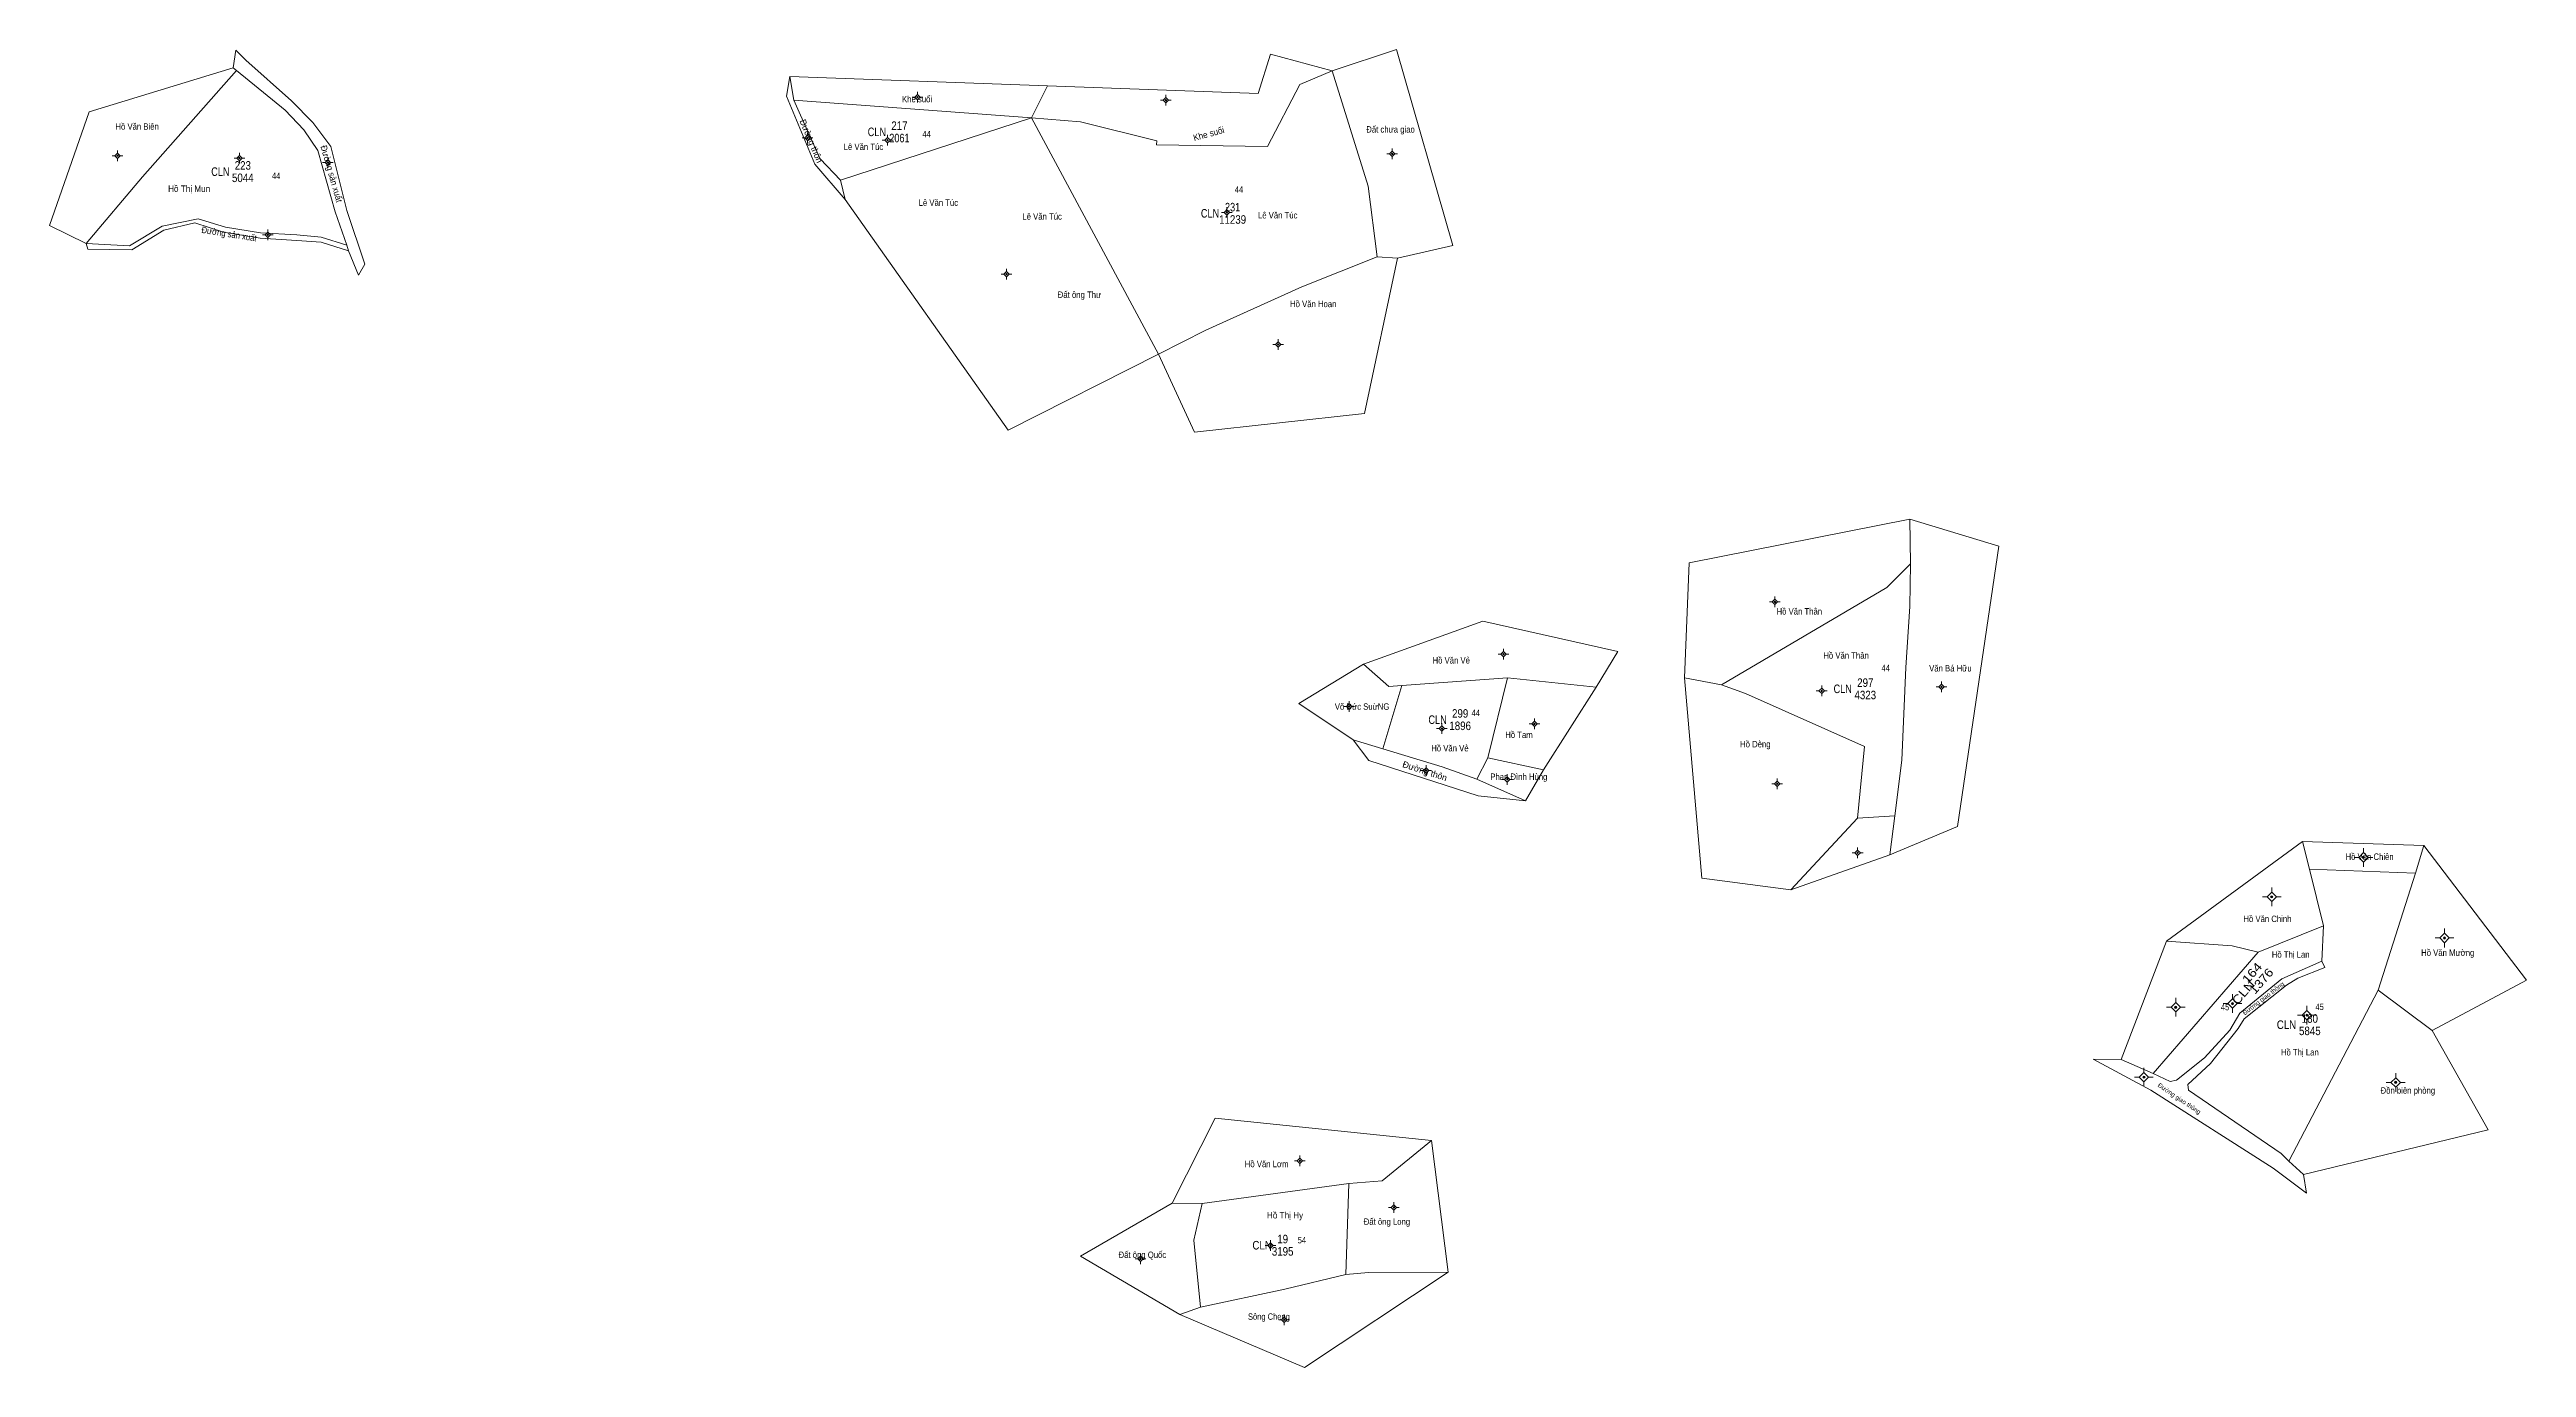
# Model space of a CAD drawing. Header units: metres. Extents: x 532111 to 534111, y 1847471 to 1850320.
# Drawn here: x 532111 to 533269, y 1848828 to 1849444 of the extents above; entities that cross this region are included whole.
import ezdxf
from ezdxf.enums import TextEntityAlignment as Align

# ---------------------------------------------------------------- set-up
doc = ezdxf.new("R2010")
doc.units = ezdxf.units.M
doc.header["$LTSCALE"] = 1.2
for name, color, linetype, lineweight in [('10', 7, 'Continuous', 13), ('11', 7, 'Continuous', 13), ('2', 7, 'Continuous', 13)]:
    doc.layers.add(name, color=color, linetype=linetype, lineweight=lineweight)
for name, color, linetype in [('22', 7, 'Continuous'), ('3', 7, 'Continuous'), ('4', 7, 'Continuous'), ('5', 7, 'Continuous'), ('7', 7, 'Continuous'), ('8', 7, 'Continuous')]:
    doc.layers.add(name, color=color, linetype=linetype)

msp = doc.modelspace()

# ---------------------------------------------------------------- hatches: boundary and pattern name
at = {"layer": '11'}
for points in [[(532517.25, 1849422.08, 1), (532516.649, 1849422.08, 1)], [(532633.4, 1849420.62, 1), (532632.799, 1849420.62, 1)], [(532465.75, 1849403.04, 1), (532465.149, 1849403.04, 1)], [(532143.17, 1849394.71, 1), (532142.569, 1849394.71, 1)], [(532200.15, 1849393.58, 1), (532199.549, 1849393.58, 1)], [(532241.57, 1849391.48, 1), (532240.97, 1849391.48, 1)], [(532503.29, 1849401.96, 1), (532502.689, 1849401.96, 1)], [(532739.27, 1849395.53, 1), (532738.669, 1849395.53, 1)], [(532661.9, 1849368.18, 1), (532661.299, 1849368.18, 1)], [(532213.42, 1849357.67, 1), (532212.819, 1849357.67, 1)], [(532558.92, 1849339.32, 1), (532558.319, 1849339.32, 1)], [(532685.93, 1849306.4, 1), (532685.329, 1849306.4, 1)], [(532918.19, 1849186.03, 1), (532917.59, 1849186.03, 1)], [(532791.34, 1849161.56, 1), (532790.74, 1849161.56, 1)], [(532719.16, 1849137.14, 1), (532718.559, 1849137.14, 1)], [(532940.06, 1849144.39, 1), (532939.459, 1849144.39, 1)], [(532996.1, 1849146.28, 1), (532995.5, 1849146.28, 1)], [(532762.47, 1849126.74, 1), (532761.87, 1849126.74, 1)], [(532805.74, 1849128.95, 1), (532805.139, 1849128.95, 1)], [(532755.04, 1849107.19, 1), (532754.439, 1849107.19, 1)], [(532793.06, 1849103.03, 1), (532792.459, 1849103.03, 1)], [(532919.3, 1849100.93, 1), (532918.699, 1849100.93, 1)], [(532956.89, 1849068.7, 1), (532956.289, 1849068.7, 1)], [(533193.624, 1849066.55, 1), (533192.574, 1849066.55, 1)], [(533150.744, 1849048.1, 1), (533149.694, 1849048.1, 1)], [(533231.544, 1849028.83, 1), (533230.494, 1849028.83, 1)], [(533132.414, 1848998.14, 1), (533131.364, 1848998.14, 1)], [(533105.864, 1848996.42, 1), (533104.814, 1848996.42, 1)], [(533167.164, 1848992.75, 1), (533166.114, 1848992.75, 1)], [(533090.974, 1848963.73, 1), (533089.924, 1848963.73, 1)], [(533208.704, 1848961.29, 1), (533207.654, 1848961.29, 1)], [(532696.1, 1848924.6, 1), (532695.5, 1848924.6, 1)], [(532740.06, 1848902.83, 1), (532739.459, 1848902.83, 1)], [(532682.34, 1848885.04, 1), (532681.74, 1848885.04, 1)], [(532621.47, 1848878.74, 1), (532620.87, 1848878.74, 1)], [(532688.77, 1848850.29, 1), (532688.169, 1848850.29, 1)]]:
    msp.add_hatch(color=256, dxfattribs=at).paths.add_polyline_path(points)

# ---------------------------------------------------------------- linework, layer by layer
at = {"layer": '10'}
for p, q in [((532198.17, 1849444.12), (532196.93, 1849435.75)), ((532198.45, 1849434.61), (532196.93, 1849435.75)), ((532457.21, 1849431.82), (532455.74, 1849422.5)), ((532459.12, 1849420.73), (532457.21, 1849431.82)), ((532457.21, 1849431.82), (532577.66, 1849427.44)), ((532570.25, 1849412.35), (532577.66, 1849427.44)), ((532459.12, 1849420.73), (532570.25, 1849412.35)), ((532459.12, 1849420.73), (532466.2, 1849404.96)), ((532570.25, 1849412.35), (532481.01, 1849383.19)), ((532570.25, 1849412.35), (532629.57, 1849301.9)), ((532680.67, 1849399.07), (532628.76, 1849399.83)), ((532481.01, 1849383.19), (532483.11, 1849374.27)), ((532559.3, 1849266.29), (532483.11, 1849374.27)), ((532128.12, 1849353.68), (532129.01, 1849351)), ((532250.07, 1849352.8), (532250.88, 1849350.23)), ((532250.88, 1849350.23), (532255.61, 1849338.84)), ((532731.97, 1849347.36), (532741.37, 1849346.71)), ((532255.61, 1849338.84), (532258.45, 1849343.9)), ((532629.57, 1849301.9), (532559.3, 1849266.29)), ((532981.31, 1849203.87), (532980.96, 1849224.77)), ((532792.85, 1849150.44), (532743.47, 1849146.93)), ((532792.85, 1849150.44), (532834.3, 1849146.08)), ((532875.58, 1849150.47), (532892.84, 1849147.3)), ((532734.52, 1849117.36), (532743.47, 1849146.93)), ((532720.75, 1849121.45), (532734.52, 1849117.36)), ((532720.75, 1849121.45), (532728, 1849111.91)), ((532809.62, 1849107.46), (532783.64, 1849113.13)), ((532728, 1849111.91), (532779.14, 1849095.26)), ((532778.46, 1849103.04), (532801.19, 1849092.93)), ((532779.14, 1849095.26), (532801.19, 1849092.93)), ((532925.35, 1849051.4), (532956.59, 1849084.91)), ((532956.59, 1849084.91), (532973.93, 1849086)), ((532973.93, 1849086), (532971.6, 1849067.8)), ((532925.35, 1849051.4), (532971.6, 1849067.8)), ((533101.01, 1849027.32), (533164.67, 1849074)), ((533167.84, 1849061.08), (533164.67, 1849074)), ((533164.67, 1849074), (533221.42, 1849072.08)), ((533143.88, 1849022.21), (533094.71, 1848965.52)), ((533199.93, 1849004.36), (533225.2, 1848985.59)), ((533094.71, 1848965.52), (533079.81, 1848971.99)), ((532757.27, 1848934.15), (532765.1, 1848872.61)), ((533158.16, 1848924.43), (533165.14, 1848918.23)), ((533165.14, 1848918.23), (533166.45, 1848909.44)), ((532650.04, 1848904.68), (532635.99, 1848904.75)), ((532649.31, 1848856.13), (532639.69, 1848852.73))]:
    msp.add_line(p, q, dxfattribs=at)
for points in [[(532242.61, 1849399.05), (532234.24, 1849410.16), (532224.19, 1849420.36), (532202.87, 1849439.34), (532198.17, 1849444.12)], [(532577.66, 1849427.44), (532676.29, 1849423.85), (532681.96, 1849442.18), (532710.91, 1849434.47)], [(532710.91, 1849434.47), (532741, 1849444.36), (532767.24, 1849352.64), (532741.37, 1849346.71)], [(532196.93, 1849435.75), (532129.65, 1849415.16), (532111.06, 1849362.01), (532128.12, 1849353.68)], [(532198.45, 1849434.61), (532154.51, 1849384.8), (532128.12, 1849353.68)], [(532198.45, 1849434.61), (532221.28, 1849415.94), (532230.03, 1849406.88), (532236.45, 1849397.1), (532244.64, 1849368.47), (532250.07, 1849352.8)], [(532710.91, 1849434.47), (532695.73, 1849427.96), (532680.67, 1849399.07)], [(532731.97, 1849347.36), (532727.63, 1849380.53), (532710.91, 1849434.47)], [(532483.11, 1849374.27), (532468.96, 1849390.76), (532455.74, 1849422.5)], [(532481.01, 1849383.19), (532471.49, 1849393.17), (532466.2, 1849404.96)], [(532570.25, 1849412.35), (532593.23, 1849410.62), (532628.84, 1849401.64), (532628.76, 1849399.83)], [(532258.45, 1849343.9), (532250.07, 1849369.1), (532242.61, 1849399.05)], [(532250.07, 1849352.8), (532238.02, 1849356.57), (532226.74, 1849357.65), (532209.74, 1849358.6), (532193.31, 1849361.24), (532180.5, 1849365.12), (532163.75, 1849361.68), (532148.43, 1849352.56), (532128.12, 1849353.68)], [(532250.88, 1849350.23), (532238.12, 1849354.32), (532226.75, 1849355.12), (532209.54, 1849356.16), (532192.4, 1849358.87), (532179.08, 1849363.32), (532164.53, 1849359.92), (532149.57, 1849350.67), (532129.01, 1849351)], [(532629.57, 1849301.9), (532651.74, 1849313.14), (532696.66, 1849333.41), (532731.97, 1849347.36)], [(532741.37, 1849346.71), (532725.96, 1849274.19), (532646.51, 1849265.45), (532629.57, 1849301.9)], [(532980.96, 1849224.77), (532877.77, 1849204.37), (532875.58, 1849150.47)], [(532980.96, 1849224.77), (533022.53, 1849212.02), (533003.21, 1849080.91), (532971.6, 1849067.8)], [(532892.84, 1849147.3), (532970.23, 1849192.77), (532981.31, 1849203.87)], [(532981.31, 1849203.87), (532980.96, 1849183.82), (532979.16, 1849155.38), (532977.26, 1849112), (532973.93, 1849086)], [(532725.58, 1849156.93), (532781.35, 1849177.04), (532844.43, 1849162.83), (532834.3, 1849146.08)], [(532725.58, 1849156.93), (532695.3, 1849138.43), (532720.75, 1849121.45)], [(532743.47, 1849146.93), (532737.43, 1849146.42), (532725.58, 1849156.93)], [(532792.85, 1849150.44), (532783.64, 1849113.13), (532778.46, 1849103.04)], [(532875.58, 1849150.47), (532883.78, 1849056.87), (532925.35, 1849051.4)], [(532834.3, 1849146.08), (532809.62, 1849107.46), (532801.19, 1849092.93)], [(532956.59, 1849084.91), (532959.73, 1849118.44), (532904.14, 1849143.2), (532892.84, 1849147.3)], [(532734.52, 1849117.36), (532762.24, 1849108.91), (532778.46, 1849103.04)], [(533167.84, 1849061.08), (533217.39, 1849059.1), (533221.42, 1849072.08)], [(533221.42, 1849072.08), (533269.34, 1849009.07), (533225.2, 1848985.59)], [(533217.39, 1849059.1), (533199.93, 1849004.36), (533158.16, 1848924.43)], [(533173.66, 1849018.02), (533174.5, 1849034.55), (533167.84, 1849061.08)], [(533174.5, 1849034.55), (533143.88, 1849022.21), (533131.76, 1849025.13)], [(533066.66, 1848972.16), (533079.81, 1848971.99), (533101.01, 1849027.32), (533131.76, 1849025.13)], [(533094.71, 1848965.52), (533102.73, 1848961.73), (533105.75, 1848962.34), (533118.75, 1848972.78), (533130.57, 1848985.73), (533135.35, 1848993.72), (533154.93, 1849009.66), (533173.66, 1849018.02)], [(533158.16, 1848924.43), (533154.58, 1848928), (533111.24, 1848957.63), (533111.03, 1848960.24), (533121.52, 1848970.18), (533134.6, 1848986.44), (533137.26, 1848991.04), (533157.08, 1849006.71), (533162.48, 1849010.11), (533175.06, 1849015.08), (533173.66, 1849018.02)], [(533225.2, 1848985.59), (533251.46, 1848939.18), (533165.14, 1848918.23)], [(533166.45, 1848909.44), (533150.85, 1848921.18), (533093.68, 1848957.7), (533066.66, 1848972.16)], [(532635.99, 1848904.75), (532656.08, 1848944.53), (532757.27, 1848934.15)], [(532718.62, 1848913.96), (532734.18, 1848915.27), (532757.27, 1848934.15)], [(532635.99, 1848904.75), (532593.18, 1848880), (532639.69, 1848852.73)], [(532649.31, 1848856.13), (532646.14, 1848887.45), (532650.04, 1848904.68)], [(532650.04, 1848904.68), (532718.62, 1848913.96), (532717.28, 1848871.52)], [(532765.1, 1848872.61), (532697.93, 1848827.97), (532639.69, 1848852.73)], [(532717.28, 1848871.52), (532688.68, 1848864.66), (532649.31, 1848856.13)], [(532717.28, 1848871.52), (532727.92, 1848872.34), (532765.1, 1848872.61)]]:
    msp.add_lwpolyline(points, dxfattribs=at)
at = {"layer": '11'}
for p, q in [((532515.7, 1849422.08), (532514.45, 1849422.08)), ((532516.95, 1849424.58), (532516.95, 1849423.33)), ((532516.95, 1849420.83), (532516.95, 1849419.58)), ((532519.45, 1849422.08), (532518.2, 1849422.08)), ((532631.85, 1849420.62), (532630.6, 1849420.62)), ((532633.1, 1849423.12), (532633.1, 1849421.87)), ((532633.1, 1849419.37), (532633.1, 1849418.12)), ((532635.6, 1849420.62), (532634.35, 1849420.62)), ((532464.2, 1849403.04), (532462.95, 1849403.04)), ((532465.45, 1849405.54), (532465.45, 1849404.29)), ((532467.95, 1849403.04), (532466.7, 1849403.04)), ((532502.99, 1849404.46), (532502.99, 1849403.21)), ((532141.62, 1849394.71), (532140.37, 1849394.71)), ((532142.87, 1849397.21), (532142.87, 1849395.96)), ((532142.87, 1849393.46), (532142.87, 1849392.21)), ((532145.37, 1849394.71), (532144.12, 1849394.71)), ((532198.6, 1849393.58), (532197.35, 1849393.58)), ((532199.85, 1849396.08), (532199.85, 1849394.83)), ((532199.85, 1849392.33), (532199.85, 1849391.08)), ((532202.35, 1849393.58), (532201.1, 1849393.58)), ((532240.02, 1849391.48), (532238.77, 1849391.48)), ((532241.27, 1849393.98), (532241.27, 1849392.73)), ((532243.77, 1849391.48), (532242.52, 1849391.48)), ((532465.45, 1849401.79), (532465.45, 1849400.54)), ((532501.74, 1849401.96), (532500.49, 1849401.96)), ((532502.99, 1849400.71), (532502.99, 1849399.46)), ((532505.49, 1849401.96), (532504.24, 1849401.96)), ((532737.72, 1849395.53), (532736.47, 1849395.53)), ((532738.97, 1849398.03), (532738.97, 1849396.78)), ((532738.97, 1849394.28), (532738.97, 1849393.03)), ((532741.47, 1849395.53), (532740.22, 1849395.53)), ((532241.27, 1849390.23), (532241.27, 1849388.98)), ((532660.35, 1849368.18), (532659.1, 1849368.18)), ((532661.6, 1849370.68), (532661.6, 1849369.43)), ((532664.1, 1849368.18), (532662.85, 1849368.18)), ((532211.87, 1849357.67), (532210.62, 1849357.67)), ((532213.12, 1849360.17), (532213.12, 1849358.92)), ((532213.12, 1849356.42), (532213.12, 1849355.17)), ((532215.62, 1849357.67), (532214.37, 1849357.67)), ((532661.6, 1849366.93), (532661.6, 1849365.68)), ((532557.37, 1849339.32), (532556.12, 1849339.32)), ((532558.62, 1849341.82), (532558.62, 1849340.57)), ((532558.62, 1849338.07), (532558.62, 1849336.82)), ((532561.12, 1849339.32), (532559.87, 1849339.32)), ((532684.38, 1849306.4), (532683.13, 1849306.4)), ((532685.63, 1849308.9), (532685.63, 1849307.65)), ((532685.63, 1849305.15), (532685.63, 1849303.9)), ((532688.13, 1849306.4), (532686.88, 1849306.4)), ((532916.64, 1849186.03), (532915.39, 1849186.03)), ((532917.89, 1849188.53), (532917.89, 1849187.28)), ((532917.89, 1849184.78), (532917.89, 1849183.53)), ((532920.39, 1849186.03), (532919.14, 1849186.03)), ((532789.79, 1849161.56), (532788.54, 1849161.56)), ((532791.04, 1849164.06), (532791.04, 1849162.81)), ((532791.04, 1849160.31), (532791.04, 1849159.06)), ((532793.54, 1849161.56), (532792.29, 1849161.56)), ((532995.8, 1849148.78), (532995.8, 1849147.53)), ((532717.61, 1849137.14), (532716.36, 1849137.14)), ((532718.86, 1849139.64), (532718.86, 1849138.39)), ((532721.36, 1849137.14), (532720.11, 1849137.14)), ((532938.51, 1849144.39), (532937.26, 1849144.39)), ((532939.76, 1849146.89), (532939.76, 1849145.64)), ((532939.76, 1849143.14), (532939.76, 1849141.89)), ((532942.26, 1849144.39), (532941.01, 1849144.39)), ((532994.55, 1849146.28), (532993.3, 1849146.28)), ((532995.8, 1849145.03), (532995.8, 1849143.78)), ((532998.3, 1849146.28), (532997.05, 1849146.28)), ((532718.86, 1849135.89), (532718.86, 1849134.64)), ((532760.92, 1849126.74), (532759.67, 1849126.74)), ((532762.17, 1849129.24), (532762.17, 1849127.99)), ((532762.17, 1849125.49), (532762.17, 1849124.24)), ((532764.67, 1849126.74), (532763.42, 1849126.74)), ((532804.19, 1849128.95), (532802.94, 1849128.95)), ((532805.44, 1849131.45), (532805.44, 1849130.2)), ((532805.44, 1849127.7), (532805.44, 1849126.45)), ((532807.94, 1849128.95), (532806.69, 1849128.95)), ((532753.49, 1849107.19), (532752.24, 1849107.19)), ((532754.74, 1849109.69), (532754.74, 1849108.44)), ((532754.74, 1849105.94), (532754.74, 1849104.69)), ((532757.24, 1849107.19), (532755.99, 1849107.19)), ((532791.51, 1849103.03), (532790.26, 1849103.03)), ((532792.76, 1849105.53), (532792.76, 1849104.28)), ((532792.76, 1849101.78), (532792.76, 1849100.53)), ((532795.26, 1849103.03), (532794.01, 1849103.03)), ((532919, 1849103.43), (532919, 1849102.18)), ((532917.75, 1849100.93), (532916.5, 1849100.93)), ((532919, 1849099.68), (532919, 1849098.43)), ((532921.5, 1849100.93), (532920.25, 1849100.93)), ((532955.34, 1849068.7), (532954.09, 1849068.7)), ((532956.59, 1849071.2), (532956.59, 1849069.95)), ((532956.59, 1849067.45), (532956.59, 1849066.2)), ((532959.09, 1849068.7), (532957.84, 1849068.7)), ((533193.1, 1849070.92), (533193.1, 1849068.74)), ((533190.91, 1849066.55), (533188.72, 1849066.55)), ((533193.1, 1849064.36), (533193.1, 1849062.18)), ((533197.48, 1849066.55), (533195.29, 1849066.55)), ((533148.03, 1849048.1), (533145.84, 1849048.1)), ((533150.22, 1849052.48), (533150.22, 1849050.29)), ((533150.22, 1849045.91), (533150.22, 1849043.72)), ((533154.6, 1849048.1), (533152.41, 1849048.1)), ((533231.02, 1849033.2), (533231.02, 1849031.02)), ((533228.83, 1849028.83), (533226.64, 1849028.83)), ((533231.02, 1849026.64), (533231.02, 1849024.46)), ((533235.4, 1849028.83), (533233.21, 1849028.83)), ((533105.34, 1849000.8), (533105.34, 1848998.61)), ((533129.7, 1848998.14), (533127.52, 1848998.14)), ((533131.89, 1849002.52), (533131.89, 1849000.33)), ((533136.26, 1848998.14), (533134.08, 1848998.14)), ((533166.64, 1848997.12), (533166.64, 1848994.94)), ((533103.15, 1848996.42), (533100.96, 1848996.42)), ((533105.34, 1848994.23), (533105.34, 1848992.04)), ((533109.72, 1848996.42), (533107.53, 1848996.42)), ((533131.89, 1848995.95), (533131.89, 1848993.76)), ((533164.45, 1848992.75), (533162.26, 1848992.75)), ((533166.64, 1848990.56), (533166.64, 1848988.38)), ((533171.02, 1848992.75), (533168.83, 1848992.75)), ((533088.26, 1848963.73), (533086.07, 1848963.73)), ((533090.45, 1848968.1), (533090.45, 1848965.92)), ((533094.82, 1848963.73), (533092.64, 1848963.73)), ((533208.18, 1848965.66), (533208.18, 1848963.48)), ((533090.45, 1848961.54), (533090.45, 1848959.36)), ((533205.99, 1848961.29), (533203.81, 1848961.29)), ((533208.18, 1848959.1), (533208.18, 1848956.92)), ((533212.56, 1848961.29), (533210.37, 1848961.29)), ((532694.55, 1848924.6), (532693.3, 1848924.6)), ((532695.8, 1848927.1), (532695.8, 1848925.85)), ((532695.8, 1848923.35), (532695.8, 1848922.1)), ((532698.3, 1848924.6), (532697.05, 1848924.6)), ((532739.76, 1848905.33), (532739.76, 1848904.08)), ((532738.51, 1848902.83), (532737.26, 1848902.83)), ((532739.76, 1848901.58), (532739.76, 1848900.33)), ((532742.26, 1848902.83), (532741.01, 1848902.83)), ((532680.79, 1848885.04), (532679.54, 1848885.04)), ((532682.04, 1848887.54), (532682.04, 1848886.29)), ((532682.04, 1848883.79), (532682.04, 1848882.54)), ((532684.54, 1848885.04), (532683.29, 1848885.04)), ((532619.92, 1848878.74), (532618.67, 1848878.74)), ((532621.17, 1848881.24), (532621.17, 1848879.99)), ((532621.17, 1848877.49), (532621.17, 1848876.24)), ((532623.67, 1848878.74), (532622.42, 1848878.74)), ((532687.22, 1848850.29), (532685.97, 1848850.29)), ((532688.47, 1848852.79), (532688.47, 1848851.54)), ((532688.47, 1848849.04), (532688.47, 1848847.79)), ((532690.97, 1848850.29), (532689.72, 1848850.29))]:
    msp.add_line(p, q, dxfattribs=at)
for points in [[(532516.95, 1849423.33), (532515.7, 1849422.08), (532516.95, 1849420.83), (532518.2, 1849422.08)], [(532633.1, 1849421.87), (532631.85, 1849420.62), (532633.1, 1849419.37), (532634.35, 1849420.62)], [(532465.45, 1849404.29), (532464.2, 1849403.04), (532465.45, 1849401.79), (532466.7, 1849403.04)], [(532502.99, 1849403.21), (532501.74, 1849401.96), (532502.99, 1849400.71), (532504.24, 1849401.96)], [(532142.87, 1849395.96), (532141.62, 1849394.71), (532142.87, 1849393.46), (532144.12, 1849394.71)], [(532199.85, 1849394.83), (532198.6, 1849393.58), (532199.85, 1849392.33), (532201.1, 1849393.58)], [(532241.27, 1849392.73), (532240.02, 1849391.48), (532241.27, 1849390.23), (532242.52, 1849391.48)], [(532738.97, 1849396.78), (532737.72, 1849395.53), (532738.97, 1849394.28), (532740.22, 1849395.53)], [(532661.6, 1849369.43), (532660.35, 1849368.18), (532661.6, 1849366.93), (532662.85, 1849368.18)], [(532213.12, 1849358.92), (532211.87, 1849357.67), (532213.12, 1849356.42), (532214.37, 1849357.67)], [(532558.62, 1849340.57), (532557.37, 1849339.32), (532558.62, 1849338.07), (532559.87, 1849339.32)], [(532685.63, 1849307.65), (532684.38, 1849306.4), (532685.63, 1849305.15), (532686.88, 1849306.4)], [(532917.89, 1849187.28), (532916.64, 1849186.03), (532917.89, 1849184.78), (532919.14, 1849186.03)], [(532791.04, 1849162.81), (532789.79, 1849161.56), (532791.04, 1849160.31), (532792.29, 1849161.56)], [(532718.86, 1849138.39), (532717.61, 1849137.14), (532718.86, 1849135.89), (532720.11, 1849137.14)], [(532939.76, 1849145.64), (532938.51, 1849144.39), (532939.76, 1849143.14), (532941.01, 1849144.39)], [(532995.8, 1849147.53), (532994.55, 1849146.28), (532995.8, 1849145.03), (532997.05, 1849146.28)], [(532762.17, 1849127.99), (532760.92, 1849126.74), (532762.17, 1849125.49), (532763.42, 1849126.74)], [(532805.44, 1849130.2), (532804.19, 1849128.95), (532805.44, 1849127.7), (532806.69, 1849128.95)], [(532754.74, 1849108.44), (532753.49, 1849107.19), (532754.74, 1849105.94), (532755.99, 1849107.19)], [(532792.76, 1849104.28), (532791.51, 1849103.03), (532792.76, 1849101.78), (532794.01, 1849103.03)], [(532919, 1849102.18), (532917.75, 1849100.93), (532919, 1849099.68), (532920.25, 1849100.93)], [(532956.59, 1849069.95), (532955.34, 1849068.7), (532956.59, 1849067.45), (532957.84, 1849068.7)], [(533193.1, 1849068.74), (533190.91, 1849066.55), (533193.1, 1849064.36), (533195.29, 1849066.55)], [(533150.22, 1849050.29), (533148.03, 1849048.1), (533150.22, 1849045.91), (533152.41, 1849048.1)], [(533231.02, 1849031.02), (533228.83, 1849028.83), (533231.02, 1849026.64), (533233.21, 1849028.83)], [(533105.34, 1848998.61), (533103.15, 1848996.42), (533105.34, 1848994.23), (533107.53, 1848996.42)], [(533131.89, 1849000.33), (533129.7, 1848998.14), (533131.89, 1848995.95), (533134.08, 1848998.14)], [(533166.64, 1848994.94), (533164.45, 1848992.75), (533166.64, 1848990.56), (533168.83, 1848992.75)], [(533090.45, 1848965.92), (533088.26, 1848963.73), (533090.45, 1848961.54), (533092.64, 1848963.73)], [(533208.18, 1848963.48), (533205.99, 1848961.29), (533208.18, 1848959.1), (533210.37, 1848961.29)], [(532695.8, 1848925.85), (532694.55, 1848924.6), (532695.8, 1848923.35), (532697.05, 1848924.6)], [(532739.76, 1848904.08), (532738.51, 1848902.83), (532739.76, 1848901.58), (532741.01, 1848902.83)], [(532682.04, 1848886.29), (532680.79, 1848885.04), (532682.04, 1848883.79), (532683.29, 1848885.04)], [(532621.17, 1848879.99), (532619.92, 1848878.74), (532621.17, 1848877.49), (532622.42, 1848878.74)], [(532688.47, 1848851.54), (532687.22, 1848850.29), (532688.47, 1848849.04), (532689.72, 1848850.29)]]:
    msp.add_lwpolyline(points, close=True, dxfattribs=at)
for centre, radius in [((532516.949, 1849422.08), 0.3), ((532633.1, 1849420.62), 0.3), ((532465.449, 1849403.04), 0.3), ((532142.87, 1849394.71), 0.3), ((532199.85, 1849393.58), 0.3), ((532241.27, 1849391.48), 0.3), ((532502.99, 1849401.96), 0.3), ((532738.97, 1849395.53), 0.3), ((532661.6, 1849368.18), 0.3), ((532213.12, 1849357.67), 0.3), ((532558.62, 1849339.32), 0.3), ((532685.63, 1849306.4), 0.3), ((532917.89, 1849186.03), 0.3), ((532791.04, 1849161.56), 0.3), ((532718.86, 1849137.14), 0.3), ((532939.76, 1849144.39), 0.3), ((532995.8, 1849146.28), 0.3), ((532762.17, 1849126.74), 0.3), ((532805.439, 1849128.95), 0.3), ((532754.74, 1849107.19), 0.3), ((532792.76, 1849103.03), 0.3), ((532919, 1849100.93), 0.3), ((532956.59, 1849068.7), 0.3), ((533193.099, 1849066.55), 0.525), ((533150.219, 1849048.1), 0.525), ((533231.019, 1849028.83), 0.525), ((533131.889, 1848998.14), 0.525), ((533105.339, 1848996.42), 0.525), ((533166.639, 1848992.75), 0.525), ((533090.449, 1848963.73), 0.525), ((533208.179, 1848961.29), 0.525), ((532695.8, 1848924.6), 0.3), ((532739.76, 1848902.83), 0.3), ((532682.04, 1848885.04), 0.3), ((532621.17, 1848878.74), 0.3), ((532688.47, 1848850.29), 0.3)]:
    msp.add_circle(centre, radius, dxfattribs=at)

# ---------------------------------------------------------------- texts
at = {"layer": '2'}
for s, width, p in [('Hồ Văn Biên', 0.9, (532152.03, 1849406.87)), ('Đất chưa giao', 0.9, (532738.15, 1849405.52)), ('Lê Văn Túc', 0.9, (532491.68, 1849397.37)), ('Hồ Thị Mun', 0.95, (532176.355, 1849377.78)), ('Lê Văn Túc', 0.9, (532526.7, 1849371.25)), ('Lê Văn Túc', 0.9, (532575.23, 1849364.79)), ('Lê Văn Túc', 0.9, (532685.39, 1849365.36)), ('Đất ông Thư', 0.9, (532592.695, 1849328.21)), ('Hồ Văn Hoan', 0.9, (532701.995, 1849323.88)), ('Hồ Văn Thân', 0.9, (532929.31, 1849180.1)), ('Hồ Văn Vẻ', 0.9, (532766.54, 1849157.2)), ('Hồ Văn Thân', 0.9, (532951.17, 1849159.49)), ('Văn Bá Hữu', 0.9, (532999.96, 1849153.48)), ('Võ Đức SuừNG', 0.9, (532724.855, 1849135.57)), ('Hồ Tam', 0.9, (532798.215, 1849122.37)), ('Hồ Văn Vẻ', 0.9, (532765.92, 1849116.1)), ('Hồ Dèng', 0.9, (532908.73, 1849117.99)), ('Phan Đình Hùng', 0.9, (532798.14, 1849102.78)), ('Hồ Văn Chiên', 0.9, (533195.99, 1849065.37)), ('Hồ Văn Chinh', 0.9, (533148.22, 1849036.28)), ('Hồ Thị Lan', 0.9, (533159.09, 1849019.61)), ('Hồ Văn Mường', 0.9, (533232.53, 1849020.48)), ('Hồ Thị Lan', 0.9, (533163.36, 1848973.89)), ('Đồn biên phòng', 0.9, (533213.88, 1848956.03)), ('Hồ Văn Lơm', 0.9, (532680.215, 1848921.63)), ('Hồ Thị Hy', 0.95, (532688.825, 1848897.67)), ('Đất ông Long', 0.9, (532736.46, 1848894.68)), ('Đất ông Quốc', 0.9, (532622.105, 1848879.17)), ('Sông Cheng', 0.85, (532681.28, 1848850.27))]:
    msp.add_text(s, height=3, dxfattribs=dict(at, width=width)).set_placement(p, align=Align.CENTER)
at = {"layer": '22', "width": 0.9}
msp.add_text('Khe suối', height=3, dxfattribs=at).set_placement((532516.75, 1849419.68), align=Align.CENTER)
at = {"layer": '22', "width": 0.95}
msp.add_text('Khe suối', height=3, rotation=15.258, dxfattribs=at).set_placement((532653.52, 1849403.505), align=Align.CENTER)
at = {"layer": '3'}
for s, width, p in [('CLN ', 0.8, (532503.42, 1849403.86)), ('CLN ', 0.8, (532196.42, 1849385.26)), ('CLN ', 0.8, (532659.22, 1849365.76)), ('CLN ', 0.8, (532955.08, 1849143.37)), ('CLN ', 0.8, (532765.62, 1849128.96)), ('CLN', 0.85, (533161.68, 1848986.29)), ('CLN', 0.85, (532682.65, 1848883.15))]:
    msp.add_text(s, height=4, dxfattribs=dict(at, width=width)).set_placement(p, align=Align.RIGHT)
at = {"layer": '3', "width": 1.2}
msp.add_text('CLN', height=4, rotation=49.063, dxfattribs=at).set_placement((533142.661, 1849006.909), align=Align.RIGHT)
at = {"layer": '4'}
for s, width, p in [('217', 0.85, (532508.5, 1849406.75)), ('223', 0.85, (532201.435, 1849388.15)), ('231', 0.8, (532664.3, 1849368.65)), ('297', 0.85, (532960.17, 1849146.26)), ('299', 0.85, (532770.705, 1849131.85)), ('180', 0.85, (533168.035, 1848989.18)), ('19', 0.85, (532687.71, 1848886.04))]:
    msp.add_text(s, height=4, dxfattribs=dict(at, width=width)).set_placement(p, align=Align.CENTER)
at = {"layer": '4', "width": 1.2}
msp.add_text('164', height=4, rotation=49.063, dxfattribs=at).set_placement((533142.519, 1849011.15), align=Align.CENTER)
at = {"layer": '5'}
for s, width, p in [('2061', 0.8, (532508.49, 1849400.97)), ('5044', 0.85, (532201.435, 1849382.37)), ('11239', 0.85, (532664.3, 1849362.87)), ('4323', 0.85, (532960.165, 1849140.48)), ('1896', 0.85, (532770.71, 1849126.07)), ('5845', 0.85, (533168.035, 1848983.4)), ('3195', 0.85, (532687.695, 1848880.26))]:
    msp.add_text(s, height=4, dxfattribs=dict(at, width=width)).set_placement(p, align=Align.CENTER)
at = {"layer": '5', "width": 1.15}
msp.add_text('1376', height=4, rotation=49.063, dxfattribs=at).set_placement((533146.885, 1849007.38), align=Align.CENTER)
at = {"layer": '7'}
for s, width, p in [('44', 0.85, (532521.21, 1849403.31)), ('44', 0.85, (532217.05, 1849383.76)), ('44', 0.85, (532667.31, 1849377.43)), ('44', 0.85, (532969.69, 1849153.59)), ('44', 0.85, (532778.04, 1849132.67)), ('45', 0.8, (533128.4, 1848995.02)), ('45', 0.8, (533172.64, 1848995.14)), ('54', 0.85, (532696.7, 1848886.02))]:
    msp.add_text(s, height=3, dxfattribs=dict(at, width=width)).set_placement(p, align=Align.CENTER)
at = {"layer": '8'}
for s, height, rotation, p in [('Đường thôn', 3, 292.612, (532465.843, 1849400.992)), ('Đường thôn', 3, 341.966, (532753.751, 1849105.495)), ('Đường giao thông', 2.1, 37.567, (533146.975, 1848999.761)), ('Đường giao thông', 2.1, 325.855, (533106.436, 1848952.862))]:
    msp.add_text(s, height=height, rotation=rotation, dxfattribs=at).set_placement(p, align=Align.CENTER)
for rotation, width, p in [(285.964, 0.95, (532241.492, 1849385.843)), (351.015, 0.9, (532194.801, 1849356.606))]:
    msp.add_text('Đường sản xuất', height=3, rotation=rotation, dxfattribs=dict(at, width=width)).set_placement(p, align=Align.CENTER)

doc.saveas('drawing.dxf')
